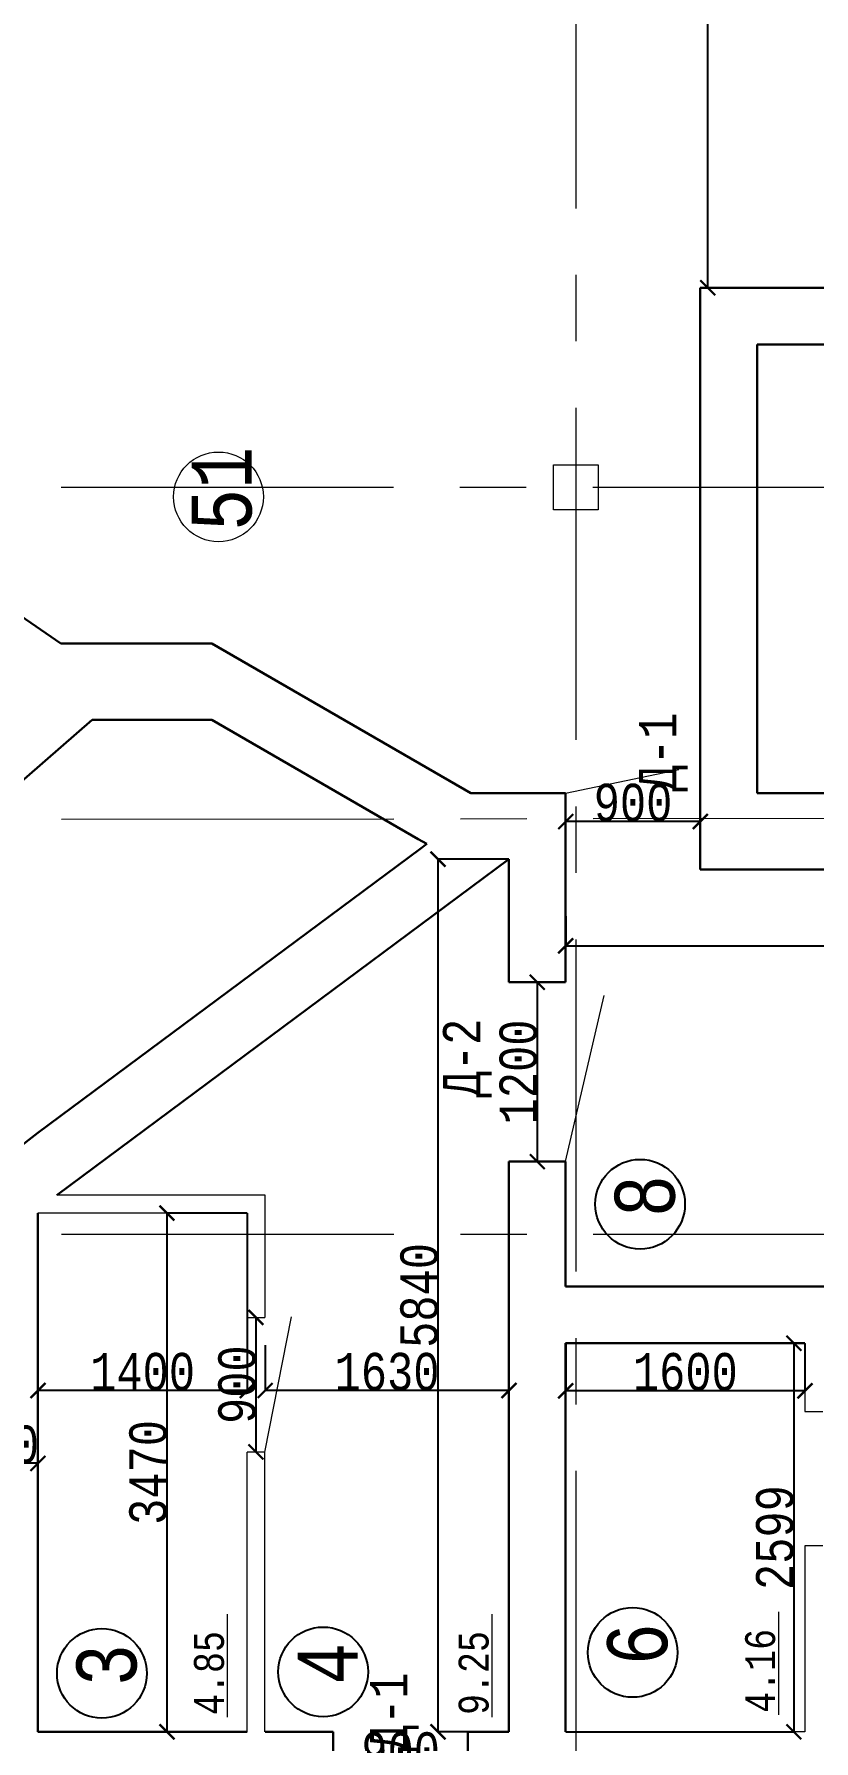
# Model space of a CAD drawing. Header units: millimetres. Extents: x -689206 to 4969298, y -1019800 to 703299.
# Drawn here: x -405815 to -400600, y -450244 to -438827 of the extents above; entities that cross this region are included whole.
import ezdxf

# ---------------------------------------------------------------- set-up
doc = ezdxf.new("R2010")
doc.units = ezdxf.units.MM
doc.linetypes.add('JIS_02_4.0', pattern=[5.5, 4, -1.5])
doc.linetypes.add('осеваяX2', pattern=[101.6, 63.5, -12.7, 12.7, -12.7])
for name, color, linetype, lineweight in [('несущие', 7, 'Continuous', 30), ('РАЗМЕРЫ', 7, 'Continuous', 9), ('сваи', 7, 'JIS_02_4.0', 30), ('стены', 7, 'Continuous', 20)]:
    doc.layers.add(name, color=color, linetype=linetype, lineweight=lineweight)
doc.layers.add('четотам', color=7, linetype='Continuous')
doc.styles.add('Аннотативный', font='isocteur.ttf', dxfattribs={"width": 0.7, "height": 250})
doc.dimstyles.new('Аннотативный', dxfattribs={"dimscale": 0, "dimtxt": 250, "dimasz": 100, "dimexe": 1.25, "dimexo": 0.625, "dimtad": 1, "dimdec": 0, "dimtxsty": 'Аннотативный', "dimblk": 'ARCHTICK', "dimcen": 2.5, "dimadec": 0, "dimazin": 0, "dimtfac": 1, "dimtdec": 0, "dimtmove": 0, "dimatfit": 3, "dimfxl": 1, "dimarcsym": 0})

# ---------------------------------------------------------------- blocks, each defined once
blk = doc.blocks.new('_ArchTick')
at = {"color": 0, "linetype": 'ByBlock', "const_width": 0.15}
blk.add_lwpolyline([(-0.5, -0.5), (0.5, 0.5)], dxfattribs=at)
blk = doc.blocks.new('*D3841')
at = {"layer": 'Defpoints', "color": 0, "lineweight": 30, "transparency": 16777216}
for p in [(-402260, -447584), (-400660, -447584), (-402260, -447902)]:
    blk.add_point(p, dxfattribs=at)
at = {"layer": 'стены', "color": 0, "lineweight": -2, "transparency": 16777216}
for p, q in [((-402260, -447585), (-402260, -447903)), ((-400660, -447585), (-400660, -447903)), ((-400660, -447902), (-402260, -447902))]:
    blk.add_line(p, q, dxfattribs=at)
at = {"layer": 'стены', "color": 0, "lineweight": -2, "transparency": 16777216, "xscale": 100, "yscale": 100, "zscale": 100, "rotation": 180}
blk.add_blockref('_ArchTick', (-402260, -447902), dxfattribs=at)
at = {"layer": 'стены', "color": 0, "lineweight": -2, "transparency": 16777216, "xscale": 100, "yscale": 100, "zscale": 100}
blk.add_blockref('_ArchTick', (-400660, -447902), dxfattribs=at)
at = {"layer": 'стены', "color": 0, "transparency": 16777216, "insert": (-401460, -447776), "char_height": 250, "attachment_point": 5, "style": 'Аннотативный'}
blk.add_mtext('1600', dxfattribs=at)
blk = doc.blocks.new('*D3842')
at = {"layer": 'Defpoints', "color": 0, "lineweight": 30, "transparency": 16777216}
for p in [(-402260, -447584), (-402260, -450183), (-400734, -450183)]:
    blk.add_point(p, dxfattribs=at)
at = {"layer": 'стены', "color": 0, "lineweight": -2, "transparency": 16777216}
for p, q in [((-402260, -447584), (-400733, -447584)), ((-400734, -447584), (-400734, -450183)), ((-402260, -450183), (-400733, -450183))]:
    blk.add_line(p, q, dxfattribs=at)
at = {"layer": 'стены', "color": 0, "lineweight": -2, "transparency": 16777216, "xscale": 100, "yscale": 100, "zscale": 100}
for p, rotation in [((-400734, -447584), 90), ((-400734, -450183), 270)]:
    blk.add_blockref('_ArchTick', p, dxfattribs=dict(at, rotation=rotation))
at = {"layer": 'стены', "color": 0, "transparency": 16777216, "insert": (-400860, -448884), "char_height": 250, "attachment_point": 5, "rotation": 90, "style": 'Аннотативный'}
blk.add_mtext('2599', dxfattribs=at)
blk = doc.blocks.new('*D3900')
at = {"layer": 'Defpoints', "color": 0, "linetype": 'ByBlock', "lineweight": 30, "transparency": 16777216}
for p in [(-406300, -448387), (-406300, -448709), (-405790, -448709)]:
    blk.add_point(p, dxfattribs=at)
at = {"layer": 'РАЗМЕРЫ', "color": 0, "linetype": 'ByBlock', "lineweight": -2, "transparency": 16777216}
for p, q in [((-406300, -448708), (-406300, -448385)), ((-405790, -448387), (-406300, -448387)), ((-405790, -448708), (-405790, -448385))]:
    blk.add_line(p, q, dxfattribs=at)
at = {"layer": 'РАЗМЕРЫ', "color": 0, "linetype": 'ByBlock', "lineweight": -2, "transparency": 16777216, "xscale": 100, "yscale": 100, "zscale": 100, "rotation": 180}
blk.add_blockref('_ArchTick', (-406300, -448387), dxfattribs=at)
at = {"layer": 'РАЗМЕРЫ', "color": 0, "linetype": 'ByBlock', "lineweight": -2, "transparency": 16777216, "xscale": 100, "yscale": 100, "zscale": 100}
blk.add_blockref('_ArchTick', (-405790, -448387), dxfattribs=at)
at = {"layer": 'РАЗМЕРЫ', "color": 0, "linetype": 'ByBlock', "lineweight": 20, "transparency": 16777216, "insert": (-406045, -448261), "char_height": 250, "attachment_point": 5, "style": 'Аннотативный'}
blk.add_mtext('510', dxfattribs=at)
blk = doc.blocks.new('*D3902')
at = {"layer": 'Defpoints', "color": 0, "linetype": 'ByBlock', "lineweight": 30, "transparency": 16777216}
for p in [(-404390, -446713), (-404927, -450183), (-404390, -450183)]:
    blk.add_point(p, dxfattribs=at)
at = {"layer": 'РАЗМЕРЫ', "color": 0, "linetype": 'ByBlock', "lineweight": -2, "transparency": 16777216}
for p, q in [((-404391, -446713), (-404928, -446713)), ((-404927, -446713), (-404927, -450183)), ((-404391, -450183), (-404928, -450183))]:
    blk.add_line(p, q, dxfattribs=at)
at = {"layer": 'РАЗМЕРЫ', "color": 0, "linetype": 'ByBlock', "lineweight": -2, "transparency": 16777216, "xscale": 100, "yscale": 100, "zscale": 100}
for p, rotation in [((-404927, -446713), 90), ((-404927, -450183), 270)]:
    blk.add_blockref('_ArchTick', p, dxfattribs=dict(at, rotation=rotation))
at = {"layer": 'РАЗМЕРЫ', "color": 0, "linetype": 'ByBlock', "lineweight": 5, "transparency": 16777216, "insert": (-405052, -448448), "char_height": 250, "attachment_point": 5, "rotation": 90, "style": 'Аннотативный'}
blk.add_mtext('3470', dxfattribs=at)
blk = doc.blocks.new('*D3904')
at = {"layer": 'Defpoints', "color": 0, "linetype": 'ByBlock', "lineweight": 30, "transparency": 16777216}
for p in [(-404270, -447596), (-402640, -447596), (-404270, -447900)]:
    blk.add_point(p, dxfattribs=at)
at = {"layer": 'РАЗМЕРЫ', "color": 0, "linetype": 'ByBlock', "lineweight": -2, "transparency": 16777216}
for p, q in [((-404270, -447597), (-404270, -447902)), ((-402640, -447597), (-402640, -447902)), ((-402640, -447900), (-404270, -447900))]:
    blk.add_line(p, q, dxfattribs=at)
at = {"layer": 'РАЗМЕРЫ', "color": 0, "linetype": 'ByBlock', "lineweight": -2, "transparency": 16777216, "xscale": 100, "yscale": 100, "zscale": 100, "rotation": 180}
blk.add_blockref('_ArchTick', (-404270, -447900), dxfattribs=at)
at = {"layer": 'РАЗМЕРЫ', "color": 0, "linetype": 'ByBlock', "lineweight": -2, "transparency": 16777216, "xscale": 100, "yscale": 100, "zscale": 100}
blk.add_blockref('_ArchTick', (-402640, -447900), dxfattribs=at)
at = {"layer": 'РАЗМЕРЫ', "color": 0, "linetype": 'ByBlock', "lineweight": 5, "transparency": 16777216, "insert": (-403455, -447775), "char_height": 250, "attachment_point": 5, "style": 'Аннотативный'}
blk.add_mtext('1630', dxfattribs=at)
blk = doc.blocks.new('*D3905')
at = {"layer": 'Defpoints', "color": 0, "linetype": 'ByBlock', "lineweight": 30, "transparency": 16777216}
for p in [(-403114, -444346), (-402640, -444346), (-402640, -450183)]:
    blk.add_point(p, dxfattribs=at)
at = {"layer": 'РАЗМЕРЫ', "color": 0, "linetype": 'ByBlock', "lineweight": -2, "transparency": 16777216}
for p, q in [((-402641, -444346), (-403115, -444346)), ((-403114, -450183), (-403114, -444346)), ((-402641, -450183), (-403115, -450183))]:
    blk.add_line(p, q, dxfattribs=at)
at = {"layer": 'РАЗМЕРЫ', "color": 0, "linetype": 'ByBlock', "lineweight": -2, "transparency": 16777216, "xscale": 100, "yscale": 100, "zscale": 100}
for p, rotation in [((-403114, -444346), 90), ((-403114, -450183), 270)]:
    blk.add_blockref('_ArchTick', p, dxfattribs=dict(at, rotation=rotation))
at = {"layer": 'РАЗМЕРЫ', "color": 0, "linetype": 'ByBlock', "lineweight": 5, "transparency": 16777216, "insert": (-403239, -447264), "char_height": 250, "attachment_point": 5, "rotation": 90, "style": 'Аннотативный'}
blk.add_mtext('5840', dxfattribs=at)
blk = doc.blocks.new('*D3936')
at = {"layer": 'Defpoints', "color": 0, "linetype": 'ByBlock', "lineweight": 30, "transparency": 16777216}
for p in [(-402450, -445169), (-402450, -446369), (-402450, -446369)]:
    blk.add_point(p, dxfattribs=at)
at = {"layer": 'РАЗМЕРЫ', "color": 0, "linetype": 'ByBlock', "lineweight": -2, "transparency": 16777216}
for p, q in [((-402451, -445169), (-402452, -445169)), ((-402450, -445169), (-402450, -446369)), ((-402451, -446369), (-402452, -446369))]:
    blk.add_line(p, q, dxfattribs=at)
at = {"layer": 'РАЗМЕРЫ', "color": 0, "linetype": 'ByBlock', "lineweight": -2, "transparency": 16777216, "xscale": 100, "yscale": 100, "zscale": 100}
for p, rotation in [((-402450, -445169), 90), ((-402450, -446369), 270)]:
    blk.add_blockref('_ArchTick', p, dxfattribs=dict(at, rotation=rotation))
at = {"layer": 'РАЗМЕРЫ', "color": 0, "linetype": 'ByBlock', "lineweight": 5, "transparency": 16777216, "insert": (-402576, -445769), "char_height": 250, "attachment_point": 5, "rotation": 90, "style": 'Аннотативный'}
blk.add_mtext('1200', dxfattribs=at)
blk = doc.blocks.new('*D3938')
at = {"layer": 'Defpoints', "color": 0, "linetype": 'ByBlock', "lineweight": 30, "transparency": 16777216}
for p in [(-402260, -444094), (-402260, -444094), (-401360, -444094)]:
    blk.add_point(p, dxfattribs=at)
at = {"layer": 'РАЗМЕРЫ', "color": 0, "linetype": 'ByBlock', "lineweight": -2, "transparency": 16777216}
for p, q in [((-402260, -444093), (-402260, -444093)), ((-401360, -444094), (-402260, -444094)), ((-401360, -444093), (-401360, -444093))]:
    blk.add_line(p, q, dxfattribs=at)
at = {"layer": 'РАЗМЕРЫ', "color": 0, "linetype": 'ByBlock', "lineweight": -2, "transparency": 16777216, "xscale": 100, "yscale": 100, "zscale": 100, "rotation": 180}
blk.add_blockref('_ArchTick', (-402260, -444094), dxfattribs=at)
at = {"layer": 'РАЗМЕРЫ', "color": 0, "linetype": 'ByBlock', "lineweight": -2, "transparency": 16777216, "xscale": 100, "yscale": 100, "zscale": 100}
blk.add_blockref('_ArchTick', (-401360, -444094), dxfattribs=at)
at = {"layer": 'РАЗМЕРЫ', "color": 0, "linetype": 'ByBlock', "lineweight": 5, "transparency": 16777216, "insert": (-401810, -443968), "char_height": 250, "attachment_point": 5, "style": 'Аннотативный'}
blk.add_mtext('900', dxfattribs=at)
blk = doc.blocks.new('*D3943')
at = {"layer": 'Defpoints', "color": 0, "linetype": 'ByBlock', "lineweight": 30, "transparency": 16777216}
for p in [(-402260, -444726), (-394280, -444726), (-394280, -444925)]:
    blk.add_point(p, dxfattribs=at)
at = {"layer": 'РАЗМЕРЫ', "color": 0, "linetype": 'ByBlock', "lineweight": -2, "transparency": 16777216}
for p, q in [((-402260, -444727), (-402260, -444926)), ((-394280, -444727), (-394280, -444926)), ((-402260, -444925), (-394280, -444925))]:
    blk.add_line(p, q, dxfattribs=at)
at = {"layer": 'РАЗМЕРЫ', "color": 0, "linetype": 'ByBlock', "lineweight": -2, "transparency": 16777216, "xscale": 100, "yscale": 100, "zscale": 100, "rotation": 180}
blk.add_blockref('_ArchTick', (-402260, -444925), dxfattribs=at)
at = {"layer": 'РАЗМЕРЫ', "color": 0, "linetype": 'ByBlock', "lineweight": -2, "transparency": 16777216, "xscale": 100, "yscale": 100, "zscale": 100}
blk.add_blockref('_ArchTick', (-394280, -444925), dxfattribs=at)
at = {"layer": 'РАЗМЕРЫ', "color": 0, "linetype": 'ByBlock', "lineweight": 5, "transparency": 16777216, "insert": (-398270, -444799), "char_height": 250, "attachment_point": 5, "style": 'Аннотативный'}
blk.add_mtext('7980', dxfattribs=at)
blk = doc.blocks.new('*D3973')
at = {"layer": 'Defpoints', "color": 0, "linetype": 'ByBlock', "lineweight": 30, "transparency": 16777216}
for p in [(-405790, -446713), (-404390, -446713), (-405790, -447900)]:
    blk.add_point(p, dxfattribs=at)
at = {"layer": 'РАЗМЕРЫ', "color": 0, "linetype": 'ByBlock', "lineweight": -2, "transparency": 16777216}
for p, q in [((-405790, -446714), (-405790, -447902)), ((-404390, -446714), (-404390, -447902)), ((-404390, -447900), (-405790, -447900))]:
    blk.add_line(p, q, dxfattribs=at)
at = {"layer": 'РАЗМЕРЫ', "color": 0, "linetype": 'ByBlock', "lineweight": -2, "transparency": 16777216, "xscale": 100, "yscale": 100, "zscale": 100, "rotation": 180}
blk.add_blockref('_ArchTick', (-405790, -447900), dxfattribs=at)
at = {"layer": 'РАЗМЕРЫ', "color": 0, "linetype": 'ByBlock', "lineweight": -2, "transparency": 16777216, "xscale": 100, "yscale": 100, "zscale": 100}
blk.add_blockref('_ArchTick', (-404390, -447900), dxfattribs=at)
at = {"layer": 'РАЗМЕРЫ', "color": 0, "linetype": 'ByBlock', "lineweight": 5, "transparency": 16777216, "insert": (-405090, -447775), "char_height": 250, "attachment_point": 5, "style": 'Аннотативный'}
blk.add_mtext('1400', dxfattribs=at)
blk = doc.blocks.new('*D3974')
at = {"layer": 'Defpoints', "color": 0, "linetype": 'ByBlock', "lineweight": 30, "transparency": 16777216}
for p in [(-404332, -447411), (-404332, -448311), (-404332, -448311)]:
    blk.add_point(p, dxfattribs=at)
at = {"layer": 'РАЗМЕРЫ', "color": 0, "linetype": 'ByBlock', "lineweight": -2, "transparency": 16777216}
for p, q in [((-404332, -447411), (-404333, -447411)), ((-404332, -447411), (-404332, -448311)), ((-404332, -448311), (-404333, -448311))]:
    blk.add_line(p, q, dxfattribs=at)
at = {"layer": 'РАЗМЕРЫ', "color": 0, "linetype": 'ByBlock', "lineweight": -2, "transparency": 16777216, "xscale": 100, "yscale": 100, "zscale": 100}
for p, rotation in [((-404332, -447411), 90), ((-404332, -448311), 270)]:
    blk.add_blockref('_ArchTick', p, dxfattribs=dict(at, rotation=rotation))
at = {"layer": 'РАЗМЕРЫ', "color": 0, "linetype": 'ByBlock', "lineweight": 5, "transparency": 16777216, "insert": (-404457, -447861), "char_height": 250, "attachment_point": 5, "rotation": 90, "style": 'Аннотативный'}
blk.add_mtext('900', dxfattribs=at)
blk = doc.blocks.new('*D3978')
at = {"layer": 'Defpoints', "color": 0, "linetype": 'ByBlock', "lineweight": 30, "transparency": 16777216}
for p in [(-403814, -450438), (-403814, -450438), (-402914, -450438)]:
    blk.add_point(p, dxfattribs=at)
at = {"layer": 'РАЗМЕРЫ', "color": 0, "linetype": 'ByBlock', "lineweight": -2, "transparency": 16777216}
for p, q in [((-403814, -450438), (-403814, -450437)), ((-402914, -450438), (-403814, -450438)), ((-402914, -450438), (-402914, -450437))]:
    blk.add_line(p, q, dxfattribs=at)
at = {"layer": 'РАЗМЕРЫ', "color": 0, "linetype": 'ByBlock', "lineweight": -2, "transparency": 16777216, "xscale": 100, "yscale": 100, "zscale": 100, "rotation": 180}
blk.add_blockref('_ArchTick', (-403814, -450438), dxfattribs=at)
at = {"layer": 'РАЗМЕРЫ', "color": 0, "linetype": 'ByBlock', "lineweight": -2, "transparency": 16777216, "xscale": 100, "yscale": 100, "zscale": 100}
blk.add_blockref('_ArchTick', (-402914, -450438), dxfattribs=at)
at = {"layer": 'РАЗМЕРЫ', "color": 0, "linetype": 'ByBlock', "lineweight": 5, "transparency": 16777216, "insert": (-403364, -450313), "char_height": 250, "attachment_point": 5, "style": 'Аннотативный'}
blk.add_mtext('900', dxfattribs=at)
blk = doc.blocks.new('*D3999')
at = {"layer": 'Defpoints', "color": 0, "linetype": 'ByBlock', "lineweight": 30, "transparency": 16777216}
for p in [(-401310, -424254), (-401310, -424254), (-401310, -440523)]:
    blk.add_point(p, dxfattribs=at)
at = {"layer": 'РАЗМЕРЫ', "color": 0, "linetype": 'ByBlock', "lineweight": -2, "transparency": 16777216}
for p, q in [((-401311, -424254), (-401312, -424254)), ((-401310, -440523), (-401310, -424254)), ((-401310, -440523), (-401309, -440523))]:
    blk.add_line(p, q, dxfattribs=at)
at = {"layer": 'РАЗМЕРЫ', "color": 0, "linetype": 'ByBlock', "lineweight": -2, "transparency": 16777216, "xscale": 100, "yscale": 100, "zscale": 100}
for p, rotation in [((-401310, -424254), 90), ((-401310, -440523), 270)]:
    blk.add_blockref('_ArchTick', p, dxfattribs=dict(at, rotation=rotation))
at = {"layer": 'РАЗМЕРЫ', "color": 0, "linetype": 'ByBlock', "lineweight": 20, "transparency": 16777216, "insert": (-401436, -432389), "char_height": 250, "attachment_point": 5, "rotation": 90, "style": 'Аннотативный'}
blk.add_mtext('16270', dxfattribs=at)
blk = doc.blocks.new('*D4008')
at = {"layer": 'Defpoints', "color": 0, "linetype": 'ByBlock', "lineweight": 30, "ltscale": 35, "transparency": 16777216}
for p in [(-401360, -444414), (-401360, -447204), (-399002, -447204)]:
    blk.add_point(p, dxfattribs=at)
at = {"layer": 'РАЗМЕРЫ', "color": 0, "linetype": 'ByBlock', "lineweight": -2, "ltscale": 35, "transparency": 16777216}
for p, q in [((-401359, -444414), (-399000, -444414)), ((-399002, -444414), (-399002, -447204)), ((-401359, -447204), (-399000, -447204))]:
    blk.add_line(p, q, dxfattribs=at)
at = {"layer": 'РАЗМЕРЫ', "color": 0, "linetype": 'ByBlock', "lineweight": -2, "ltscale": 35, "transparency": 16777216, "xscale": 100, "yscale": 100, "zscale": 100}
for p, rotation in [((-399002, -444414), 90), ((-399002, -447204), 270)]:
    blk.add_blockref('_ArchTick', p, dxfattribs=dict(at, rotation=rotation))
at = {"layer": 'РАЗМЕРЫ', "color": 0, "linetype": 'ByBlock', "lineweight": 5, "ltscale": 35, "transparency": 16777216, "insert": (-399127, -445809), "char_height": 250, "attachment_point": 5, "rotation": 90, "style": 'Аннотативный'}
blk.add_mtext('2790', dxfattribs=at)

msp = doc.modelspace()

# ---------------------------------------------------------------- linework, layer by layer
at = {"layer": 'несущие', "color": 0}
for p, q in [((-403189.8, -444243.9), (-403247.1, -444210.8)), ((-403236.5, -444278.6), (-405790.4, -446176.8)), ((-402640.4, -444345.6), (-405664.6, -446593.2)), ((-403236.5, -444278.6), (-403189.8, -444243.9)), ((-405790.4, -446176.8), (-406298, -446571.3)), ((-405507.6, -450183.2), (-405707.6, -450183.2))]:
    msp.add_line(p, q, dxfattribs=at)
at = {"layer": 'РАЗМЕРЫ', "linetype": 'осеваяX2', "lineweight": 5, "ltscale": 35}
for p, q in [((-402192.4, -398653.9), (-402192.4, -465706.6)), ((-419859.4, -441857.8), (-370018.1, -441857.8)), ((-419855.8, -444101.8), (-370018.1, -444021.8))]:
    msp.add_line(p, q, dxfattribs=at)
at = {"layer": 'РАЗМЕРЫ', "linetype": 'ByBlock', "lineweight": 30}
for p, q in [((-395230.4, -440523), (-401310.4, -440523)), ((-400979.9, -440903), (-395610.4, -440903)), ((-402260.4, -444283.9), (-402260.4, -443903.9)), ((-401359.9, -444283.9), (-401359.9, -443903.9)), ((-395610.4, -443903.9), (-400979.9, -443903.9)), ((-402260.4, -445168.9), (-402640.4, -445168.9)), ((-402260.4, -446368.9), (-402640.4, -446368.9)), ((-403814.4, -450183.2), (-403814.4, -450693.2)), ((-402914.4, -450183.2), (-402914.4, -450693.2))]:
    msp.add_line(p, q, dxfattribs=at)
at = {"layer": 'РАЗМЕРЫ', "linetype": 'ByBlock', "lineweight": 9}
for p, q in [((-402260.4, -443903.9), (-401503.9, -443746.1)), ((-402260.4, -446368.9), (-402003.8, -445258)), ((-404271.7, -448311.4), (-404093.7, -447407.9))]:
    msp.add_line(p, q, dxfattribs=at)
at = {"layer": 'РАЗМЕРЫ', "linetype": 'ByBlock', "lineweight": 30, "ltscale": 35}
for p, q in [((-401359.9, -444413.9), (-401359.9, -444283.9)), ((-395180.4, -444413.9), (-401359.9, -444413.9))]:
    msp.add_line(p, q, dxfattribs=at)
at = {"layer": 'РАЗМЕРЫ', "linetype": 'ByBlock', "lineweight": 20}
for p, q in [((-404270.4, -446593.2), (-405664.6, -446593.2)), ((-404270.4, -447411.4), (-404270.4, -446593.2)), ((-404390.4, -446713.2), (-405790.4, -446713.2)), ((-404390.4, -447411.4), (-404390.4, -446713.2)), ((-404391.7, -447411.4), (-404271.7, -447411.4)), ((-404271.7, -448311.4), (-404391.7, -448311.4)), ((-404390.4, -450183.2), (-404390.4, -448311.4)), ((-404390.4, -450183.2), (-404390.4, -448311.4)), ((-404271.7, -450183.2), (-404271.7, -448311.4)), ((-405790.4, -450183.2), (-404390.4, -450183.2))]:
    msp.add_line(p, q, dxfattribs=at)
at = {"layer": 'РАЗМЕРЫ'}
for p, q in [((-404522.1, -450084.6), (-404522.1, -449395.3)), ((-402751.9, -450084.6), (-402751.9, -449395.3)), ((-400835.6, -450070), (-400835.6, -449380.7))]:
    msp.add_line(p, q, dxfattribs=at)
at = {"layer": 'сваи', "linetype": 'ByBlock', "lineweight": 30, "ltscale": 35}
for p, q in [((-401359.9, -444283.9), (-401359.9, -440523)), ((-401359.9, -440523), (-401310.4, -440523)), ((-400979.9, -443903.9), (-400979.9, -440903))]:
    msp.add_line(p, q, dxfattribs=at)
at = {"layer": 'стены', "lineweight": 30}
for p, q in [((-406296.7, -442448.7), (-405637.2, -442903.9)), ((-405427.5, -442903.9), (-405637.2, -442903.9)), ((-404627.5, -442903.9), (-405427.5, -442903.9)), ((-402895.4, -443903.9), (-404627.5, -442903.9)), ((-409732.9, -447163.9), (-405427.5, -443413.9)), ((-405427.5, -443413.9), (-404627.5, -443413.9)), ((-404627.5, -443413.9), (-403247.1, -444210.8)), ((-402640.4, -443903.9), (-402895.4, -443903.9)), ((-402640.4, -443903.9), (-402260.4, -443903.9)), ((-402640.4, -444345.6), (-402640.4, -445168.9)), ((-402260.4, -444283.9), (-402260.4, -445168.9)), ((-402640.4, -446368.9), (-402640.4, -450183.2)), ((-402260.4, -446368.9), (-402260.4, -447203.9)), ((-405790.4, -450183.2), (-405790.4, -446713.2)), ((-399960.4, -447203.9), (-402260.4, -447203.9)), ((-402260.4, -447583.9), (-402260.4, -450183.2)), ((-400660.4, -447583.9), (-402260.4, -447583.9)), ((-402260.4, -447583.9), (-400660.4, -447583.9)), ((-405790.4, -450183.2), (-405507.6, -450183.2)), ((-405507.6, -450183.2), (-404390.4, -450183.2)), ((-404270.4, -450183.2), (-403814.4, -450183.2)), ((-402914.4, -450183.2), (-402640.4, -450183.2))]:
    msp.add_line(p, q, dxfattribs=at)
at = {"layer": 'стены'}
for p, q in [((-404627.5, -442903.9), (-403761.4, -443403.9)), ((-404627.5, -443413.9), (-403761.4, -443913.9)), ((-400660.4, -447583.9), (-400660.4, -448039.3)), ((-400660.4, -447583.9), (-400660.4, -448039.3)), ((-400660.4, -448039.3), (-400540.4, -448039.3)), ((-400660.4, -448939.3), (-400660.4, -449313.3)), ((-400660.4, -448939.3), (-400660.4, -450183.9)), ((-400540.4, -448939.3), (-400660.4, -448939.3)), ((-400660.4, -450183.9), (-402260.4, -450183.2)), ((-401880.4, -450183.2), (-401880.4, -450183.9)), ((-401880.4, -450183.2), (-401880.4, -450183.9))]:
    msp.add_line(p, q, dxfattribs=at)
at = {"layer": 'стены', "linetype": 'осеваяX2', "lineweight": 5, "ltscale": 35}
msp.add_line((-419855.8, -446853.9), (-370018.1, -446853.9), dxfattribs=at)
at = {"layer": 'стены'}
msp.add_lwpolyline([(-402342.4, -442007.8), (-402342.4, -441707.8), (-402042.4, -441707.8), (-402042.4, -442007.8)], close=True, dxfattribs=at)
at = {"layer": 'четотам', "lineweight": 13}
msp.add_circle((-404582.4, -441921.9), 300, dxfattribs=at)
at = {"layer": 'четотам'}
for centre in [(-401762.4, -446653.9), (-401812.4, -449651.9), (-403882.4, -449781.9), (-405362.4, -449791.9)]:
    msp.add_circle(centre, 300, dxfattribs=at)

# ---------------------------------------------------------------- texts
at = {"layer": 'РАЗМЕРЫ', "lineweight": 13, "ltscale": 150, "insert": (-404762.3, -442149.9), "char_height": 401.1, "width": 1460, "attachment_point": 1, "rotation": 90, "style": 'Аннотативный'}
msp.add_mtext('51', dxfattribs=at)
at = {"layer": 'РАЗМЕРЫ', "lineweight": 20, "ltscale": 150, "attachment_point": 1, "rotation": 90, "style": 'Аннотативный'}
for s, insert, char_height, width in [('Д-1', (-401769.9, -443891.9), 250, 922.913), ('Д-2', (-403080.6, -445938.8), 250, 922.913), ('8', (-401932.1, -446739.7), 401.1, 1460), ('6', (-401982.1, -449737.7), 401.1, 1460), ('3', (-405532.1, -449877.7), 401.1, 1460), ('4', (-404052.1, -449867.7), 401.1, 1460), ('Д-1', (-403569.9, -450311.9), 250, 922.913)]:
    msp.add_mtext(s, dxfattribs=dict(at, insert=insert, char_height=char_height, width=width))
at = {"layer": 'РАЗМЕРЫ', "char_height": 200, "width": 656.117, "attachment_point": 1, "rotation": 90, "style": 'Аннотативный'}
for s, insert in [('4.85', (-404746.1, -450070.4)), ('9.25', (-402976, -450070.4)), ('4.16', (-401059.7, -450055.8))]:
    msp.add_mtext(s, dxfattribs=dict(at, insert=insert))

# ---------------------------------------------------------------- dimensions: what is measured, and where the dimension line sits
at = {"layer": 'РАЗМЕРЫ', "linetype": 'ByBlock', "lineweight": 20}
dim = msp.add_linear_dim(base=(-401310.4, -424254.1), p1=(-401310.4, -440523), p2=(-401310.4, -424254.1), angle=90, text='16270', dimstyle='Аннотативный', dxfattribs=at)
dim.commit()
dim.dimension.update_dxf_attribs({"geometry": '*D3999', "text_midpoint": (-401436, -432388.6)})
at = {"layer": 'РАЗМЕРЫ', "linetype": 'ByBlock', "lineweight": 5}
for p1, p2, picture, middle in [((-401359.9271, -444093.9086), (-402260.4062, -444093.9086), '*D3938', (-401810.1666, -443968.2836)), ((-402450.4, -445168.9), (-402450.4, -446368.9), '*D3936', (-402576, -445768.9))]:
    dim = msp.add_aligned_dim(p1=p1, p2=p2, distance=0, dimstyle='Аннотативный', dxfattribs=at)
    dim.commit()
    dim.dimension.update_dxf_attribs({"geometry": picture, "text_midpoint": middle})
dim = msp.add_linear_dim(base=(-403113.6, -444345.6), p1=(-402640.4, -450183.2), p2=(-402640.4, -444345.6), angle=90, text='5840', dimstyle='Аннотативный', dxfattribs=at)
dim.commit()
dim.dimension.update_dxf_attribs({"geometry": '*D3905', "text_midpoint": (-403239.2, -447264.4)})
at = {"layer": 'РАЗМЕРЫ', "linetype": 'ByBlock', "lineweight": 5, "ltscale": 35}
dim = msp.add_aligned_dim(p1=(-401359.9, -444413.9), p2=(-401359.9, -447203.9), distance=2358.3, dimstyle='Аннотативный', dxfattribs=at)
dim.commit()
dim.dimension.update_dxf_attribs({"geometry": '*D4008', "text_midpoint": (-399127.3, -445808.9)})
at = {"layer": 'РАЗМЕРЫ', "linetype": 'ByBlock', "lineweight": 5}
for base, p1, p2, angle, picture, middle in [((-394280.4, -444925.1), (-402260.4, -444726.4), (-394280.4, -444726.4), 180, '*D3943', (-398270.4, -444799.4)), ((-405790.4, -447900.4), (-404390.4, -446713.2), (-405790.4, -446713.2), 180, '*D3973', (-405090.4, -447774.8)), ((-404926.6, -450183.2), (-404390.4, -446713.2), (-404390.4, -450183.2), 90, '*D3902', (-405052.3, -448448.2)), ((-404331.7, -448311.4), (-404331.7, -447411.4), (-404331.7, -448311.4), 90, '*D3974', (-404457.3, -447861.4)), ((-404270.4, -447900.4), (-402640.4, -447596.2), (-404270.4, -447596.2), 180, '*D3904', (-403455.4, -447774.8)), ((-403814.4, -450438.2), (-402914.4, -450438.2), (-403814.4, -450438.2), 180, '*D3978', (-403364.4, -450312.6))]:
    dim = msp.add_linear_dim(base=base, p1=p1, p2=p2, angle=angle, dimstyle='Аннотативный', dxfattribs=at)
    dim.commit()
    dim.dimension.update_dxf_attribs({"geometry": picture, "text_midpoint": middle})
at = {"layer": 'РАЗМЕРЫ', "linetype": 'ByBlock', "lineweight": 20}
dim = msp.add_linear_dim(base=(-406300.4, -448386.7), p1=(-405790.4, -448708.6), p2=(-406300.4, -448708.6), angle=180, dimstyle='Аннотативный', dxfattribs=at)
dim.commit()
dim.dimension.update_dxf_attribs({"geometry": '*D3900', "text_midpoint": (-406045.4, -448261.1)})
at = {"layer": 'стены'}
dim = msp.add_linear_dim(base=(-400734.2, -450183.2), p1=(-402260.4, -447583.9), p2=(-402260.4, -450183.2), angle=270, dimstyle='Аннотативный', dxfattribs=at)
dim.commit()
dim.dimension.update_dxf_attribs({"geometry": '*D3842', "text_midpoint": (-400734.2, -448883.6), "dimtype": 161})
dim = msp.add_aligned_dim(p1=(-400660.4, -447583.9), p2=(-402260.4, -447583.9), distance=317.7, dimstyle='Аннотативный', dxfattribs=at)
dim.commit()
dim.dimension.update_dxf_attribs({"geometry": '*D3841', "text_midpoint": (-401460.4, -447776)})

doc.saveas('drawing.dxf')
